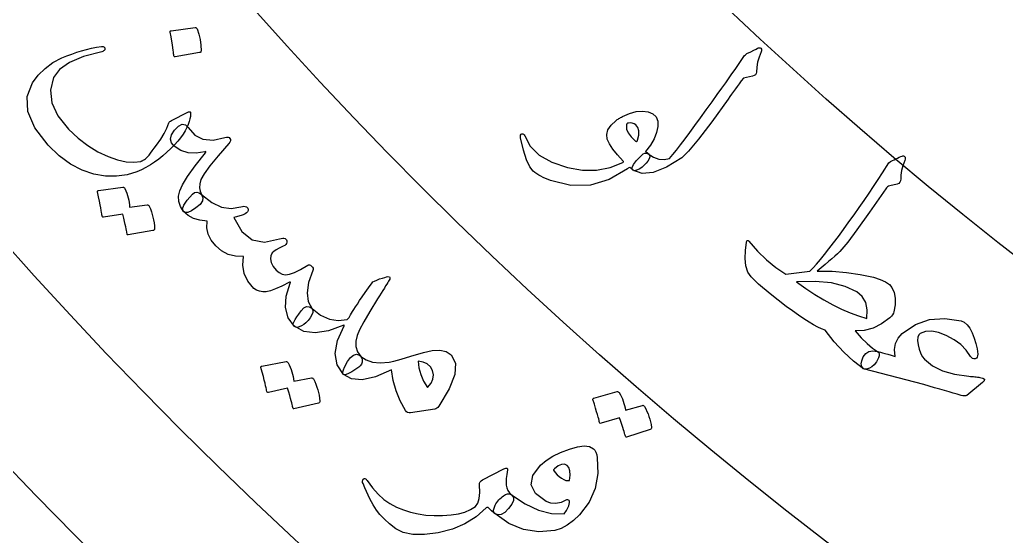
# Model space of a CAD drawing. Header units: millimetres. Extents: x -150 to 150, y -150 to 198.
# Drawn here: x -98.7 to -69, y -97.1 to -81.54 of the extents above; entities that cross this region are included whole.
import ezdxf

# ---------------------------------------------------------------- set-up
doc = ezdxf.new("R2010")
doc.units = ezdxf.units.MM
for name, color, linetype in [('CUT_OUTER', 1, 'Continuous'), ('ENGRAVE', 7, 'Continuous'), ('ENGRAVE_FINE', 8, 'Continuous'), ('GUIDE', 3, 'Continuous'), ('TEXT', 5, 'Continuous')]:
    doc.layers.add(name, color=color, linetype=linetype)

msp = doc.modelspace()

# ---------------------------------------------------------------- linework, layer by layer
at = {"layer": 'CUT_OUTER'}
msp.add_arc((0.0002, -0.0002), 149.9998, 179.017762, 3.164151, dxfattribs=at)
at = {"layer": 'ENGRAVE'}
for radius in [132.75, 112.1737, 91.5975]:
    msp.add_circle((0, 0), radius, dxfattribs=at)
at = {"layer": 'ENGRAVE_FINE'}
for radius in [122.4619, 101.8856]:
    msp.add_circle((0, 0), radius, dxfattribs=at)
at = {"layer": 'GUIDE'}
msp.add_circle((0, 0), 137.25, dxfattribs=at)
at = {"layer": 'TEXT'}
for points in [[(-93.4175, -81.7731), (-93.4029, -81.7739), (-93.3887, -81.7806), (-93.375, -81.7931), (-93.3617, -81.8114), (-93.306, -81.9747), (-93.2672, -82.1407), (-93.2452, -82.3096), (-93.24, -82.4812), (-93.244, -82.5019), (-93.2528, -82.5172), (-93.2663, -82.5272), (-93.2846, -82.5317), (-94.0178, -82.6613), (-94.0388, -82.6604), (-94.0538, -82.6489), (-94.0629, -82.6266), (-94.0661, -82.5937), (-94.0689, -82.5651), (-94.0742, -82.521), (-94.0821, -82.4613), (-94.0925, -82.3859), (-94.1061, -82.2942), (-94.1235, -82.1853), (-94.1447, -82.0593), (-94.1695, -81.9162), (-94.1708, -81.8955), (-94.1668, -81.8811), (-94.1573, -81.8728), (-94.1424, -81.8708)], [(-93.5989, -84.6017), (-93.6295, -84.6937), (-93.6706, -84.7889), (-93.7221, -84.8873), (-93.7842, -84.989), (-93.8577, -85.0934), (-93.944, -85.2002), (-94.0429, -85.3094), (-94.1545, -85.4209), (-94.2711, -85.5331), (-94.3908, -85.6381), (-94.5135, -85.7359), (-94.6392, -85.8265), (-94.7683, -85.9101), (-94.9013, -85.9871), (-95.0382, -86.0575), (-95.1789, -86.1213), (-95.471, -86.2144), (-95.7829, -86.2572), (-96.1146, -86.2495), (-96.466, -86.1909), (-96.8231, -86.073), (-97.1717, -85.8878), (-97.5113, -85.6351), (-97.8415, -85.315), (-98.2422, -84.7948), (-98.455, -84.3075), (-98.4807, -83.8549), (-98.3201, -83.4377), (-98.1454, -83.2065), (-97.9384, -83.0053), (-97.6993, -82.8338), (-97.4283, -82.6919), (-97.2804, -82.63), (-97.1325, -82.5735), (-96.9848, -82.5224), (-96.8373, -82.4769), (-96.6894, -82.4364), (-96.5409, -82.4007), (-96.3917, -82.3697), (-96.2418, -82.3435), (-96.2119, -82.3447), (-96.1874, -82.3492), (-96.1684, -82.357), (-96.1548, -82.3681), (-96.1418, -82.3873), (-96.1355, -82.4066), (-96.1359, -82.4263), (-96.1429, -82.4461), (-96.1559, -82.4648), (-96.1738, -82.4808), (-96.1967, -82.4943), (-96.2246, -82.5051), (-96.7774, -82.6509), (-97.2049, -82.8288), (-97.5064, -83.0399), (-97.6814, -83.285), (-97.7787, -83.6605), (-97.7356, -84.0447), (-97.5519, -84.4369), (-97.2272, -84.836), (-96.939, -85.1041), (-96.645, -85.3313), (-96.3455, -85.5174), (-96.0407, -85.6626), (-95.7574, -85.7599), (-95.4991, -85.8161), (-95.2659, -85.8315), (-95.0578, -85.8063), (-95.0482, -85.8033), (-95.0374, -85.7993), (-95.0254, -85.7942), (-95.0123, -85.788), (-94.9976, -85.7805), (-94.981, -85.7712), (-94.9625, -85.7601), (-94.942, -85.7473), (-94.9154, -85.7312), (-94.8842, -85.7037), (-94.8484, -85.665), (-94.808, -85.615), (-94.7619, -85.5549), (-94.7091, -85.4859), (-94.6495, -85.4079), (-94.5831, -85.3211), (-94.4552, -85.1422), (-94.3506, -84.9702), (-94.2691, -84.8052), (-94.2108, -84.6472), (-94.1983, -84.6275), (-94.1806, -84.6089), (-94.1579, -84.5912), (-94.1299, -84.5745), (-93.6434, -84.3276), (-93.6184, -84.3171), (-93.5982, -84.3122), (-93.5827, -84.3129), (-93.572, -84.3194), (-93.5645, -84.3238), (-93.5593, -84.3304), (-93.5565, -84.339), (-93.5559, -84.3497), (-93.5559, -84.3966), (-93.563, -84.4542), (-93.5774, -84.5226), (-93.5989, -84.6017)], [(-76.811, -82.5596), (-76.6928, -82.5039), (-76.5996, -82.4591), (-76.5315, -82.4254), (-76.4884, -82.4027), (-76.4592, -82.3898), (-76.4332, -82.3855), (-76.4101, -82.3897), (-76.3902, -82.4025), (-76.3739, -82.4239), (-76.3672, -82.4491), (-76.3702, -82.4781), (-76.3827, -82.5108), (-76.4471, -82.6684), (-76.4919, -82.8224), (-76.5173, -82.9728), (-76.5232, -83.1197), (-76.5278, -83.164), (-76.5495, -83.199), (-76.5884, -83.2245), (-76.6443, -83.2406), (-76.9176, -83.302), (-76.9796, -83.3852), (-77.0403, -83.467), (-77.0998, -83.5474), (-77.1579, -83.6265), (-77.2148, -83.7043), (-77.2704, -83.7807), (-77.3247, -83.8557), (-77.3778, -83.9294), (-77.8687, -84.6117), (-78.2646, -85.1339), (-78.566, -85.4955), (-78.7736, -85.6959), (-79.2312, -85.9852), (-79.6285, -86.1439), (-79.9654, -86.172), (-80.2411, -86.0697), (-80.2466, -86.0646), (-80.2521, -86.0595), (-80.2576, -86.0543), (-80.2631, -86.0492), (-80.2673, -85.9882), (-80.2229, -85.8986), (-80.13, -85.7807), (-79.9887, -85.6342), (-79.9322, -85.584), (-79.8794, -85.5583), (-79.8303, -85.557), (-79.7849, -85.5803), (-79.6203, -85.6821), (-79.4581, -85.7394), (-79.2984, -85.7524), (-79.1412, -85.7212), (-79.0403, -85.6025), (-78.9286, -85.4648), (-78.8061, -85.3078), (-78.6727, -85.1318), (-78.5289, -84.9376), (-78.3747, -84.7264), (-78.2103, -84.4982), (-78.0355, -84.2529), (-77.8618, -84.0135), (-77.7062, -83.7979), (-77.5686, -83.606), (-77.4493, -83.4379), (-77.3474, -83.2941), (-77.2624, -83.1752), (-77.1943, -83.0813), (-77.143, -83.0122), (-76.9074, -82.6526), (-76.8806, -82.6205), (-76.8556, -82.5942), (-76.8324, -82.5739), (-76.811, -82.5596)], [(-80.4069, -86.0268), (-80.9543, -86.3526), (-81.5225, -86.5219), (-82.1115, -86.5334), (-82.7207, -86.386), (-82.7976, -86.3564), (-82.8715, -86.3251), (-82.9425, -86.292), (-83.0105, -86.2572), (-83.075, -86.2206), (-83.1351, -86.1823), (-83.1909, -86.1423), (-83.2424, -86.1006), (-83.3448, -85.9698), (-83.4433, -85.7582), (-83.5374, -85.4659), (-83.6263, -85.0932), (-83.6306, -85.0479), (-83.6253, -85.0134), (-83.6105, -84.9895), (-83.5862, -84.9763), (-83.5589, -84.9744), (-83.5354, -84.9844), (-83.5157, -85.0065), (-83.4997, -85.0404), (-83.3334, -85.3521), (-83.0623, -85.6154), (-82.6866, -85.8292), (-82.2071, -85.9926), (-81.7647, -86.0708), (-81.3395, -86.0711), (-80.9317, -85.9939), (-80.5413, -85.8399), (-80.5331, -85.8291), (-80.5288, -85.8184), (-80.5286, -85.8078), (-80.5323, -85.7974), (-80.7108, -85.609), (-80.8506, -85.436), (-80.9519, -85.2786), (-81.0148, -85.1368), (-81.0315, -84.9938), (-80.9939, -84.8538), (-80.9019, -84.7167), (-80.7557, -84.5826), (-80.7346, -84.5665), (-80.7124, -84.5508), (-80.6893, -84.5353), (-80.6651, -84.5201), (-80.6396, -84.5049), (-80.6125, -84.4894), (-80.5838, -84.4734), (-80.5534, -84.4571), (-80.3435, -84.3639), (-80.1453, -84.3094), (-79.9587, -84.2937), (-79.7837, -84.3168), (-79.6387, -84.3759), (-79.5418, -84.4685), (-79.4931, -84.5947), (-79.4924, -84.7546), (-79.5328, -84.9384), (-79.6077, -85.1253), (-79.7172, -85.3155), (-79.8615, -85.5089), (-79.8505, -85.5188), (-79.8396, -85.528), (-79.8288, -85.5366), (-79.8179, -85.5445), (-79.8071, -85.5524), (-79.7962, -85.5609), (-79.7853, -85.5701), (-79.7744, -85.58), (-79.7447, -85.6222), (-79.7378, -85.6725), (-79.7537, -85.7307), (-79.7923, -85.7969), (-79.8431, -85.8619), (-79.9008, -85.9219), (-79.9653, -85.9768), (-80.0366, -86.0266), (-80.1051, -86.065), (-80.1611, -86.0859), (-80.2046, -86.0891), (-80.2356, -86.0748), (-80.3401, -85.9773), (-80.35, -85.9865), (-80.3644, -85.9978), (-80.3834, -86.0113), (-80.4069, -86.0268)], [(-93.7749, -87.317), (-93.8611, -87.1652), (-93.9082, -87.0106), (-93.9164, -86.8532), (-93.8856, -86.6932), (-93.8023, -86.5115), (-93.6455, -86.2597), (-93.4153, -85.9379), (-93.1115, -85.5463), (-93.1008, -85.5293), (-93.0999, -85.5187), (-93.109, -85.5142), (-93.1279, -85.516), (-93.392, -85.559), (-93.6339, -85.5455), (-93.8534, -85.4755), (-94.0503, -85.3491), (-94.1312, -85.2482), (-94.1572, -85.1346), (-94.1283, -85.0082), (-94.0447, -84.8692), (-93.9195, -84.745), (-93.809, -84.6903), (-93.7133, -84.7051), (-93.6322, -84.7893), (-93.4338, -85.0164), (-93.1836, -85.1426), (-92.8823, -85.1675), (-92.5302, -85.0912), (-92.4753, -85.0767), (-92.4307, -85.0758), (-92.3962, -85.0885), (-92.372, -85.1148), (-92.3574, -85.1515), (-92.3576, -85.189), (-92.3726, -85.2276), (-92.4023, -85.267), (-92.7292, -85.6388), (-92.9784, -85.9437), (-93.15, -86.1816), (-93.2441, -86.3523), (-93.2821, -86.4813), (-93.2914, -86.5996), (-93.272, -86.7072), (-93.224, -86.804), (-93.1859, -86.9001), (-93.202, -86.9994), (-93.2723, -87.1018), (-93.3969, -87.2073), (-93.5344, -87.2944), (-93.6432, -87.3417), (-93.7234, -87.3492), (-93.7749, -87.317)], [(-80.1001, -85.1731), (-80.064, -85.0202), (-80.0605, -84.8914), (-80.0897, -84.7865), (-80.1516, -84.7056), (-80.2061, -84.6757), (-80.2623, -84.657), (-80.3201, -84.6496), (-80.3796, -84.6533), (-80.4051, -84.6612), (-80.4237, -84.6781), (-80.4355, -84.7041), (-80.4404, -84.7391), (-80.4309, -84.841), (-80.3815, -84.9512), (-80.2921, -85.0695), (-80.1627, -85.196), (-80.1465, -85.2061), (-80.1307, -85.2056), (-80.1152, -85.1946), (-80.1001, -85.1731)], [(-74.4599, -90.8867), (-74.5622, -90.8485), (-74.6766, -90.7954), (-74.8031, -90.7274), (-74.9417, -90.6443), (-75.0928, -90.5469), (-75.2572, -90.4357), (-75.4346, -90.3108), (-75.625, -90.172), (-76.1063, -89.8003), (-76.4597, -89.5044), (-76.6862, -89.286), (-76.7865, -89.1458), (-76.8398, -88.9494), (-76.8639, -88.7326), (-76.8586, -88.4955), (-76.8239, -88.2381), (-76.812, -88.2023), (-76.796, -88.1861), (-76.7759, -88.1894), (-76.7518, -88.2122), (-76.4929, -88.5093), (-76.2216, -88.7737), (-75.9381, -89.0053), (-75.6427, -89.2041), (-74.9155, -89.1176), (-74.8189, -89.0167), (-74.7135, -88.8989), (-74.5994, -88.7642), (-74.4765, -88.6126), (-74.345, -88.4451), (-74.2053, -88.2627), (-74.0572, -88.0655), (-73.9007, -87.8534), (-73.7397, -87.6322), (-73.5827, -87.413), (-73.4298, -87.1959), (-73.2808, -86.9809), (-73.1361, -86.7683), (-72.996, -86.5586), (-72.8605, -86.3517), (-72.7295, -86.1476), (-72.5425, -85.8481), (-72.486, -85.815), (-72.431, -85.7842), (-72.3774, -85.7559), (-72.3253, -85.7299), (-72.275, -85.7061), (-72.2269, -85.6841), (-72.1809, -85.6639), (-72.137, -85.6455), (-72.1173, -85.6409), (-72.0986, -85.6415), (-72.0807, -85.6474), (-72.0638, -85.6586), (-72.0493, -85.6781), (-72.0439, -85.7044), (-72.0478, -85.7376), (-72.061, -85.7775), (-72.1181, -85.9383), (-72.1573, -86.0848), (-72.1787, -86.2173), (-72.1821, -86.3356), (-72.1851, -86.3918), (-72.2032, -86.4366), (-72.2364, -86.47), (-72.2847, -86.492), (-72.5091, -86.5466), (-72.5453, -86.5569), (-72.5771, -86.5744), (-72.6045, -86.5994), (-72.6275, -86.6317), (-73.1168, -87.3322), (-73.5002, -87.8693), (-73.7782, -88.2424), (-73.9512, -88.4515), (-74.0134, -88.517), (-74.0848, -88.5869), (-74.1653, -88.6612), (-74.2551, -88.74), (-74.3533, -88.8239), (-74.4592, -88.9133), (-74.573, -89.0083), (-74.6946, -89.1089), (-74.2466, -89.1163), (-73.8145, -89.1503), (-73.3979, -89.211), (-72.9967, -89.2985), (-72.7965, -89.3592), (-72.6381, -89.43), (-72.5212, -89.511), (-72.446, -89.6024), (-72.38, -89.756), (-72.3478, -89.9299), (-72.3494, -90.1241), (-72.3847, -90.3388), (-72.4008, -90.3825), (-72.4267, -90.4267), (-72.4624, -90.4713), (-72.508, -90.5163), (-72.7558, -90.7024), (-73.0128, -90.8308), (-73.2792, -90.9015), (-73.5547, -90.9143), (-73.367, -91.1207), (-73.1919, -91.2924), (-73.0297, -91.4294), (-72.8805, -91.5317), (-72.8446, -91.5639), (-72.8279, -91.6068), (-72.8306, -91.6605), (-72.8525, -91.725), (-72.9152, -91.8431), (-72.9804, -91.9343), (-73.0482, -91.9985), (-73.1186, -92.0358), (-73.1835, -92.0548), (-73.2349, -92.0644), (-73.2728, -92.0645), (-73.2973, -92.0551), (-73.6003, -91.8273), (-73.8954, -91.5566), (-74.1821, -91.243), (-74.4599, -90.8867)], [(-94.8593, -87.1174), (-94.8444, -87.1182), (-94.8297, -87.1249), (-94.8152, -87.1376), (-94.8009, -87.1562), (-94.7669, -87.2388), (-94.7369, -87.3215), (-94.711, -87.4043), (-94.6891, -87.4873), (-94.6713, -87.5713), (-94.6576, -87.6569), (-94.6479, -87.7443), (-94.6424, -87.8333), (-94.6459, -87.8548), (-94.6554, -87.8715), (-94.6706, -87.8835), (-94.6917, -87.8907), (-95.4372, -88.0209), (-95.451, -88.0183), (-95.4623, -88.0061), (-95.471, -87.9842), (-95.4772, -87.9528), (-95.4786, -87.9285), (-95.4837, -87.8917), (-95.4926, -87.8423), (-95.5052, -87.7804), (-95.5214, -87.7052), (-95.5413, -87.6158), (-95.5648, -87.5125), (-95.5918, -87.3951), (-96.1759, -87.4868), (-96.1972, -87.4859), (-96.213, -87.4741), (-96.223, -87.4513), (-96.2275, -87.4176), (-96.2314, -87.3885), (-96.2384, -87.3434), (-96.2486, -87.2824), (-96.2619, -87.2054), (-96.2791, -87.1117), (-96.3007, -87.0005), (-96.3268, -86.8717), (-96.3573, -86.7255), (-96.3569, -86.7071), (-96.3515, -86.6944), (-96.3411, -86.6872), (-96.3257, -86.6855), (-95.5921, -86.5871), (-95.5772, -86.588), (-95.5625, -86.5948), (-95.5481, -86.6076), (-95.5339, -86.6264), (-95.5028, -86.6945), (-95.4758, -86.7635), (-95.4528, -86.8334), (-95.434, -86.9042), (-95.4189, -86.9755), (-95.4071, -87.047), (-95.3986, -87.1187), (-95.3934, -87.1906)], [(-92.0494, -87.1753), (-91.9984, -87.163), (-91.9528, -87.1587), (-91.9125, -87.1624), (-91.8777, -87.1741), (-91.8505, -87.1929), (-91.833, -87.2181), (-91.8253, -87.2498), (-91.8273, -87.2878), (-91.8416, -87.3267), (-91.8706, -87.3607), (-91.9142, -87.3899), (-91.9725, -87.4143), (-92.0055, -87.4228), (-92.0389, -87.4325), (-92.0726, -87.4432), (-92.1068, -87.4551), (-92.1417, -87.4669), (-92.1777, -87.4775), (-92.2148, -87.487), (-92.253, -87.4954), (-92.0155, -87.9184), (-91.7066, -88.1675), (-91.3278, -88.2419), (-90.8801, -88.1416), (-90.8296, -88.1283), (-90.7851, -88.1223), (-90.7467, -88.1236), (-90.7143, -88.1322), (-90.6865, -88.1503), (-90.6677, -88.1742), (-90.6577, -88.2039), (-90.6567, -88.2394), (-90.6665, -88.2758), (-90.6887, -88.3084), (-90.7235, -88.3372), (-90.7708, -88.3621), (-90.8895, -88.4177), (-90.9838, -88.4699), (-91.0536, -88.5188), (-91.099, -88.5644), (-91.1444, -88.6489), (-91.1544, -88.7443), (-91.1288, -88.8507), (-91.0676, -88.968), (-90.9833, -89.0782), (-90.8941, -89.1572), (-90.8003, -89.2051), (-90.7018, -89.2217), (-90.5843, -89.2048), (-90.4333, -89.1518), (-90.2488, -89.0626), (-90.031, -88.9372), (-90.0036, -88.9233), (-89.9748, -88.9228), (-89.9446, -88.9355), (-89.9129, -88.9615), (-89.8865, -88.9942), (-89.8719, -89.0267), (-89.8691, -89.0593), (-89.8781, -89.0918), (-90.0068, -89.4496), (-90.0526, -89.7615), (-90.0154, -90.0273), (-89.8955, -90.2466), (-89.8749, -90.2967), (-89.8786, -90.3579), (-89.9067, -90.4302), (-89.9592, -90.5137), (-90.0217, -90.5982), (-90.0857, -90.6679), (-90.1514, -90.7228), (-90.2187, -90.7628), (-90.2872, -90.7927), (-90.3447, -90.8055), (-90.3912, -90.8013), (-90.4267, -90.7799), (-90.6192, -90.5145), (-90.7048, -90.2088), (-90.6833, -89.8632), (-90.5547, -89.4782), (-90.5476, -89.4586), (-90.5501, -89.4471), (-90.5624, -89.4436), (-90.5842, -89.4482), (-90.8082, -89.5599), (-90.9989, -89.6442), (-91.1562, -89.7012), (-91.28, -89.7311), (-91.3856, -89.7348), (-91.4822, -89.7192), (-91.5698, -89.6843), (-91.6484, -89.6301), (-91.8324, -89.4154), (-91.9458, -89.184), (-91.9885, -88.9362), (-91.9607, -88.6723), (-92.2028, -88.6636), (-92.4235, -88.6073), (-92.6226, -88.5036), (-92.7999, -88.3525), (-92.9386, -88.177), (-93.0277, -87.994), (-93.0672, -87.8037), (-93.0572, -87.6063), (-93.2758, -87.5821), (-93.4684, -87.5258), (-93.6348, -87.4373), (-93.7749, -87.317), (-93.7986, -87.24), (-93.7602, -87.1271), (-93.6596, -86.9781), (-93.4968, -86.7931), (-93.436, -86.7488), (-93.3702, -86.7359), (-93.2996, -86.7543), (-93.224, -86.804), (-92.9213, -87.0409), (-92.6243, -87.1815), (-92.3336, -87.2263), (-92.0494, -87.1753)], [(-88.0961, -89.4628), (-88.0685, -89.4378), (-88.0212, -89.4104), (-87.9539, -89.3805), (-87.8669, -89.3481), (-87.7809, -89.3204), (-87.7112, -89.2989), (-87.6575, -89.2834), (-87.6201, -89.274), (-87.5745, -89.2821), (-87.5553, -89.3082), (-87.5625, -89.3524), (-87.596, -89.4147), (-87.6215, -89.4545), (-87.6515, -89.5024), (-87.6857, -89.5584), (-87.7243, -89.6227), (-87.7677, -89.694), (-87.8161, -89.7713), (-87.8696, -89.8546), (-87.9282, -89.9438), (-88.1632, -90.3252), (-88.3446, -90.636), (-88.4726, -90.8761), (-88.5475, -91.0454), (-88.585, -91.2211), (-88.5788, -91.3852), (-88.5288, -91.5376), (-88.435, -91.6783), (-88.4075, -91.7179), (-88.3917, -91.7607), (-88.3877, -91.8066), (-88.3955, -91.8557), (-88.4158, -91.9102), (-88.4495, -91.9604), (-88.4967, -92.0064), (-88.5573, -92.0482), (-88.7073, -92.1477), (-88.824, -92.2094), (-88.9074, -92.2335), (-88.9576, -92.22), (-89.1485, -91.9343), (-89.2088, -91.5951), (-89.1381, -91.2033), (-88.9366, -90.7591), (-88.9308, -90.742), (-88.9309, -90.7324), (-88.9369, -90.7302), (-88.9487, -90.7355), (-89.404, -90.9096), (-89.8034, -90.974), (-90.1465, -90.9287), (-90.4327, -90.7739), (-90.4556, -90.7467), (-90.4644, -90.7128), (-90.4591, -90.6723), (-90.4398, -90.6252), (-90.4045, -90.5652), (-90.3574, -90.4918), (-90.2984, -90.4051), (-90.2276, -90.3052), (-90.1475, -90.219), (-90.0664, -90.1796), (-89.9844, -90.1868), (-89.9015, -90.2407), (-89.643, -90.4394), (-89.3803, -90.5603), (-89.1138, -90.6034), (-88.844, -90.5688), (-88.8227, -90.5516), (-88.7884, -90.5062), (-88.741, -90.4325), (-88.6806, -90.3307), (-88.6433, -90.2677), (-88.5954, -90.1917), (-88.5368, -90.1026), (-88.4676, -90.0006), (-88.3885, -89.8856), (-88.3003, -89.7576), (-88.2028, -89.6167), (-88.0961, -89.4628)], [(-73.5072, -89.7356), (-73.8501, -89.5723), (-74.2662, -89.4686), (-74.7562, -89.4239), (-75.3208, -89.4372), (-75.0422, -89.6353), (-74.767, -89.816), (-74.4952, -89.9794), (-74.2271, -90.1256), (-73.9633, -90.2545), (-73.7047, -90.3663), (-73.4513, -90.4611), (-73.2032, -90.5389), (-73.1872, -90.2769), (-73.2324, -90.0558), (-73.339, -89.8755), (-73.5072, -89.7356)], [(-69.7182, -92.4681), (-70.195, -92.8533), (-70.2258, -92.8662), (-70.2643, -92.8708), (-70.3106, -92.8672), (-70.3647, -92.8554), (-70.4773, -92.8193), (-70.5979, -92.7822), (-70.7267, -92.744), (-70.8635, -92.7047), (-71.0081, -92.6639), (-71.1603, -92.6212), (-71.3201, -92.5766), (-71.4873, -92.53), (-73.3031, -92.0504), (-73.3542, -91.9878), (-73.372, -91.9076), (-73.3565, -91.81), (-73.3078, -91.6949), (-73.2324, -91.5915), (-73.137, -91.5292), (-73.0216, -91.5077), (-72.8864, -91.5271), (-72.8706, -91.531), (-72.8398, -91.5392), (-72.7939, -91.5516), (-72.7329, -91.5684), (-72.6574, -91.5894), (-72.5682, -91.6148), (-72.4652, -91.6445), (-72.3484, -91.6784), (-72.3703, -91.4722), (-72.3415, -91.2881), (-72.2624, -91.1262), (-72.133, -90.9862), (-71.7406, -90.7203), (-71.314, -90.5699), (-70.8532, -90.5341), (-70.3578, -90.6121), (-70.2682, -90.6528), (-70.1838, -90.7258), (-70.1046, -90.831), (-70.0306, -90.9685), (-69.966, -91.1277), (-69.9169, -91.2878), (-69.8832, -91.4487), (-69.8649, -91.6105), (-69.8658, -91.6641), (-69.879, -91.7049), (-69.9043, -91.7329), (-69.942, -91.7481), (-69.9832, -91.7505), (-70.0195, -91.7403), (-70.0509, -91.7176), (-70.0773, -91.6822), (-70.2099, -91.4923), (-70.3762, -91.3239), (-70.5764, -91.1769), (-70.8106, -91.0511), (-71.0419, -90.9616), (-71.2495, -90.9207), (-71.4335, -90.9286), (-71.5942, -90.9856), (-71.6411, -91.0302), (-71.6676, -91.1028), (-71.6735, -91.2033), (-71.6589, -91.3318), (-71.6287, -91.4617), (-71.5868, -91.5771), (-71.5334, -91.6777), (-71.4685, -91.7637), (-71.227, -91.9612), (-70.9233, -92.113), (-70.5578, -92.2184), (-70.1309, -92.277), (-70.0833, -92.281), (-70.0371, -92.2852), (-69.9922, -92.2895), (-69.9485, -92.294), (-69.9069, -92.2988), (-69.8678, -92.3039), (-69.8313, -92.3093), (-69.7975, -92.3151), (-69.7059, -92.3342), (-69.6621, -92.3661), (-69.6663, -92.4107), (-69.7182, -92.4681)], [(-85.7107, -91.6362), (-85.5843, -91.8814), (-85.6053, -92.2203), (-85.7732, -92.6533), (-86.0881, -93.1809), (-86.1141, -93.2159), (-86.1419, -93.2422), (-86.1716, -93.2596), (-86.2031, -93.2682), (-86.9346, -93.3767), (-86.982, -93.3804), (-87.024, -93.3706), (-87.0606, -93.3472), (-87.0917, -93.3103), (-87.249, -93.0171), (-87.3714, -92.7155), (-87.459, -92.4055), (-87.5119, -92.0874), (-87.9927, -92.2915), (-88.3943, -92.3814), (-88.7161, -92.3574), (-88.9576, -92.22), (-88.9717, -92.1912), (-88.9713, -92.1458), (-88.9563, -92.0839), (-88.9269, -92.0055), (-88.8315, -91.8331), (-88.7386, -91.7106), (-88.6484, -91.6379), (-88.561, -91.6148), (-88.5286, -91.6207), (-88.4968, -91.6332), (-88.4656, -91.6524), (-88.435, -91.6783), (-88.2747, -91.7877), (-88.0781, -91.8533), (-87.8456, -91.8747), (-87.5773, -91.852), (-87.44, -91.821), (-87.2229, -91.7621), (-86.9262, -91.6748), (-86.5501, -91.5587), (-86.2847, -91.4972), (-86.0565, -91.4896), (-85.8652, -91.5359), (-85.7107, -91.6362)], [(-89.9207, -92.3231), (-89.9058, -92.323), (-89.8907, -92.3289), (-89.8756, -92.3408), (-89.8602, -92.3586), (-89.8216, -92.4392), (-89.7871, -92.5201), (-89.7565, -92.6014), (-89.73, -92.6831), (-89.7075, -92.766), (-89.689, -92.8508), (-89.6745, -92.9374), (-89.6639, -93.026), (-89.6663, -93.0477), (-89.6748, -93.0649), (-89.6893, -93.0778), (-89.71, -93.0861), (-90.4473, -93.2574), (-90.4612, -93.2556), (-90.4732, -93.244), (-90.4831, -93.2227), (-90.4911, -93.1916), (-90.4938, -93.1675), (-90.501, -93.131), (-90.5126, -93.0822), (-90.5286, -93.021), (-90.5491, -92.9467), (-90.5739, -92.8586), (-90.6032, -92.7567), (-90.6367, -92.6409), (-91.215, -92.7649), (-91.2363, -92.7652), (-91.2527, -92.7542), (-91.2641, -92.732), (-91.2704, -92.6987), (-91.2759, -92.6698), (-91.2854, -92.6252), (-91.299, -92.5648), (-91.3167, -92.4886), (-91.339, -92.396), (-91.3669, -92.2861), (-91.4002, -92.1589), (-91.4388, -92.0145), (-91.4394, -91.9962), (-91.4348, -91.9831), (-91.4248, -91.9754), (-91.4095, -91.9729), (-90.6823, -91.8339), (-90.6673, -91.834), (-90.6523, -91.84), (-90.6372, -91.852), (-90.622, -91.8699), (-90.5871, -91.9363), (-90.5562, -92.0037), (-90.5294, -92.0722), (-90.5066, -92.1419), (-90.4875, -92.2123), (-90.4717, -92.2831), (-90.4593, -92.3542), (-90.4501, -92.4257)], [(-86.7084, -91.8233), (-86.6841, -92.0258), (-86.6286, -92.2259), (-86.5416, -92.4235), (-86.4233, -92.6186), (-86.3197, -92.49), (-86.2605, -92.3615), (-86.2455, -92.2332), (-86.2747, -92.1049), (-86.3402, -91.9912), (-86.4342, -91.9064), (-86.5569, -91.8505), (-86.7084, -91.8233)], [(-79.9577, -93.1539), (-79.9432, -93.1525), (-79.9283, -93.157), (-79.9131, -93.1673), (-79.8975, -93.1834), (-79.857, -93.2588), (-79.8203, -93.3349), (-79.7875, -93.4117), (-79.7587, -93.4893), (-79.7337, -93.5683), (-79.7125, -93.6495), (-79.6951, -93.7329), (-79.6815, -93.8186), (-79.683, -93.8399), (-79.6905, -93.8575), (-79.7042, -93.8713), (-79.724, -93.8812), (-80.4343, -94.1111), (-80.4479, -94.1104), (-80.46, -94.1001), (-80.4704, -94.0802), (-80.4794, -94.0505), (-80.483, -94.0272), (-80.4913, -93.9921), (-80.5045, -93.9454), (-80.5224, -93.887), (-80.5451, -93.8163), (-80.5726, -93.7323), (-80.6049, -93.6353), (-80.6419, -93.5251), (-81.1996, -93.6952), (-81.2204, -93.6972), (-81.2367, -93.6879), (-81.2486, -93.6672), (-81.256, -93.6352), (-81.2624, -93.6075), (-81.2734, -93.5647), (-81.2889, -93.5069), (-81.309, -93.434), (-81.3343, -93.3455), (-81.3655, -93.2406), (-81.4027, -93.1192), (-81.4457, -92.9816), (-81.4471, -92.9637), (-81.443, -92.9506), (-81.4336, -92.9422), (-81.4188, -92.9384), (-80.7167, -92.741), (-80.7022, -92.7398), (-80.6873, -92.7444), (-80.6722, -92.7548), (-80.6567, -92.7711), (-80.6202, -92.8328), (-80.5877, -92.8961), (-80.559, -92.9607), (-80.5342, -93.0267), (-80.513, -93.0939), (-80.495, -93.1616), (-80.4801, -93.23), (-80.4685, -93.2991)], [(-81.4267, -94.4606), (-81.3893, -94.5039), (-81.358, -94.5639), (-81.3329, -94.6406), (-81.314, -94.734), (-81.2953, -95.2083), (-81.3781, -95.6528), (-81.5635, -96.0674), (-81.8521, -96.4518), (-82.0334, -96.6257), (-82.217, -96.7618), (-82.4032, -96.8601), (-82.592, -96.9205), (-83.076, -96.9641), (-83.5384, -96.8941), (-83.9785, -96.7103), (-84.3951, -96.4129), (-84.4258, -96.3701), (-84.435, -96.314), (-84.4228, -96.2448), (-84.3892, -96.1623), (-84.3666, -96.1202), (-84.3406, -96.0798), (-84.3111, -96.041), (-84.2782, -96.0038), (-84.2436, -95.9688), (-84.2092, -95.9364), (-84.175, -95.9066), (-84.141, -95.8795), (-84.075, -95.8386), (-84.0127, -95.8195), (-83.9542, -95.8222), (-83.8993, -95.8466), (-83.4843, -96.1211), (-83.0808, -96.3086), (-82.6897, -96.4092), (-82.3114, -96.4233), (-82.2458, -96.3247), (-82.1981, -96.2424), (-82.1685, -96.1763), (-82.1568, -96.1264), (-82.1527, -96.0783), (-82.1559, -96.0419), (-82.1664, -96.0171), (-82.184, -96.0041), (-82.1989, -95.9982), (-82.2128, -95.9959), (-82.2257, -95.9973), (-82.2375, -96.0023), (-82.4061, -96.0754), (-82.5645, -96.1074), (-82.7128, -96.0985), (-82.8509, -96.0485), (-83.1726, -95.811), (-83.3082, -95.5496), (-83.2579, -95.2653), (-83.0221, -94.9583), (-82.8512, -94.8134), (-82.6498, -94.6839), (-82.4181, -94.5697), (-82.1562, -94.4706), (-81.9117, -94.4019), (-81.7088, -94.3772), (-81.5472, -94.3967), (-81.4267, -94.4606)], [(-82.2237, -94.9656), (-82.3015, -94.9294), (-82.3912, -94.9339), (-82.4931, -94.9791), (-82.607, -95.065), (-82.621, -95.0819), (-82.6301, -95.0948), (-82.6343, -95.1036), (-82.6336, -95.1083), (-82.5837, -95.1787), (-82.5268, -95.2425), (-82.4629, -95.2999), (-82.392, -95.3508), (-82.3236, -95.3886), (-82.2605, -95.4119), (-82.203, -95.4208), (-82.1509, -95.4153), (-82.1341, -95.2524), (-82.1405, -95.1233), (-82.1704, -95.0277), (-82.2237, -94.9656)], [(-84.7682, -95.3925), (-84.1292, -95.0649), (-84.0723, -95.0441), (-84.0342, -95.0429), (-84.0148, -95.0614), (-84.0143, -95.0995), (-84.0391, -95.2338), (-84.0543, -95.3542), (-84.06, -95.4607), (-84.0561, -95.5533), (-84.037, -95.6382), (-84.0035, -95.7164), (-83.9555, -95.7877), (-83.893, -95.8521), (-83.8416, -95.9276), (-83.8395, -96.0211), (-83.8865, -96.1327), (-83.9828, -96.2623), (-84.0989, -96.3761), (-84.2052, -96.4401), (-84.3019, -96.4542), (-84.3887, -96.4185), (-84.4422, -96.3759), (-84.495, -96.331), (-84.5472, -96.2838), (-84.5988, -96.2343), (-84.61, -96.2286), (-84.6245, -96.2283), (-84.6424, -96.2335), (-84.6637, -96.244), (-84.9593, -96.5109), (-85.2971, -96.7254), (-85.6773, -96.8868), (-86.1002, -96.9947), (-86.5137, -97.0473), (-86.8655, -97.0435), (-87.1553, -96.9837), (-87.3826, -96.8684), (-87.5661, -96.7258), (-87.7244, -96.5844), (-87.8576, -96.4442), (-87.9656, -96.3053), (-88.0127, -96.2311), (-88.0613, -96.1498), (-88.1114, -96.0613), (-88.1629, -95.9658), (-88.2147, -95.8628), (-88.2657, -95.7518), (-88.3159, -95.633), (-88.3652, -95.5062), (-88.3785, -95.4755), (-88.3848, -95.4483), (-88.3841, -95.4246), (-88.3765, -95.4046), (-88.3624, -95.3814), (-88.347, -95.3664), (-88.3305, -95.3596), (-88.3128, -95.3611), (-88.2926, -95.3662), (-88.2745, -95.3766), (-88.2583, -95.3923), (-88.2441, -95.4132), (-88.0814, -95.6359), (-87.9125, -95.8267), (-87.7376, -95.9855), (-87.5567, -96.1123), (-87.359, -96.2168), (-87.1518, -96.3034), (-86.9352, -96.372), (-86.7092, -96.4225), (-86.474, -96.4557), (-86.2294, -96.4722), (-85.9756, -96.4721), (-85.7126, -96.4553), (-85.4951, -96.4197), (-85.3001, -96.3656), (-85.1274, -96.293), (-84.9769, -96.202), (-84.9109, -96.1041), (-84.8695, -95.9621), (-84.8524, -95.7762), (-84.8596, -95.5463), (-84.8561, -95.5011), (-84.8397, -95.4604), (-84.8104, -95.4242), (-84.7682, -95.3925)]]:
    msp.add_lwpolyline(points, close=True, dxfattribs=at)

doc.saveas('drawing.dxf')
